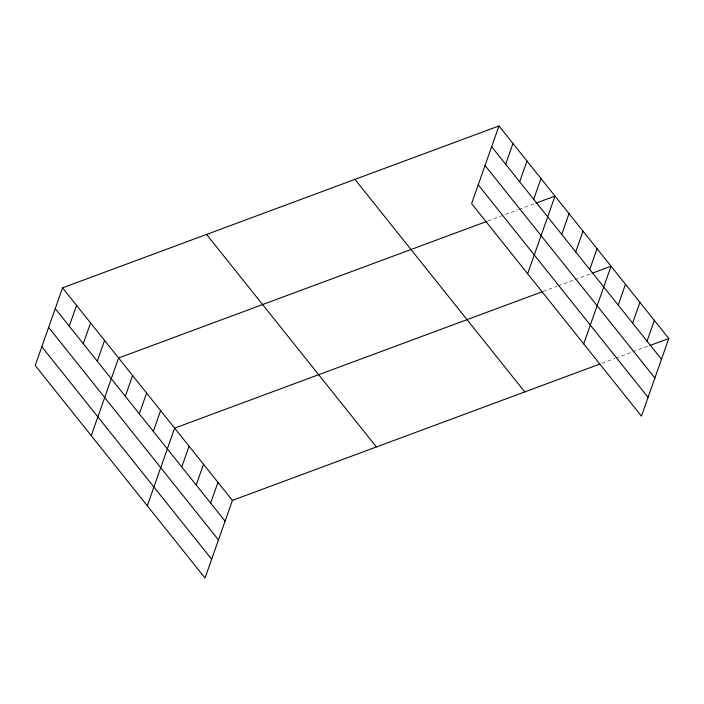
<?xml version="1.0" encoding="UTF-8"?>
<svg xmlns="http://www.w3.org/2000/svg" width="704" height="704" viewBox="0 0 704 704"><rect width="100%" height="100%" fill="white"/><g stroke="black" fill="none" stroke-linecap="round" stroke-linejoin="round"><path stroke-width="0.53" stroke-dasharray="3.52 2.64" d="M487.995 220.95L518.003 209.818M519.006 209.44L535.005 203.509M543.048 291.456L557.049 286.255M558.052 285.886L574.05 279.954M575.054 279.576L591.052 273.645M601.797 363.343L614.794 358.521M615.798 358.151L631.796 352.211M632.799 351.842L648.798 345.902"/><path stroke-width="1.06" d="M498.96 125.954L471.61 203.606L641.45 416.143L668.8 338.483L498.96 125.954L62.55 287.857L35.2 365.517L205.04 578.046L232.39 500.394L599.79 364.082M69.247 326.146L76.56 305.395M83.266 343.684L90.57 322.925M97.275 361.214L104.579 340.463M91.247 435.653L118.598 357.993L487.001 221.32M125.294 396.282L132.607 375.531M139.313 413.82L146.617 393.061M153.322 431.35L160.626 410.599M147.294 505.789L174.645 428.129L542.045 291.826M181.773 466.946L189.077 446.195M196.205 485.012L203.518 464.262M210.646 503.078L217.95 482.328M505.666 164.243L512.97 143.484M519.675 181.773L526.979 161.022M533.685 199.311L540.998 178.552M527.657 273.742L555.007 196.09L536.008 203.139M561.713 234.379L569.017 213.62M575.722 251.909L583.026 231.158M589.732 269.447L597.045 248.688M583.704 343.878L611.054 266.226L592.055 273.275M618.182 305.043L625.486 284.284M632.614 323.11L639.927 302.35M647.055 341.176L654.359 320.417M649.801 345.532L668.8 338.483M491.647 146.705L661.487 359.242M485.038 165.484L654.878 378.013M478.227 184.835L648.067 397.364M354.948 179.379L524.788 391.917M206.562 234.432L376.402 446.961M62.55 287.857L232.39 500.394M55.238 308.616L225.078 521.145M48.629 327.386L218.469 539.924M41.809 346.738L211.658 559.266"/></g></svg>
